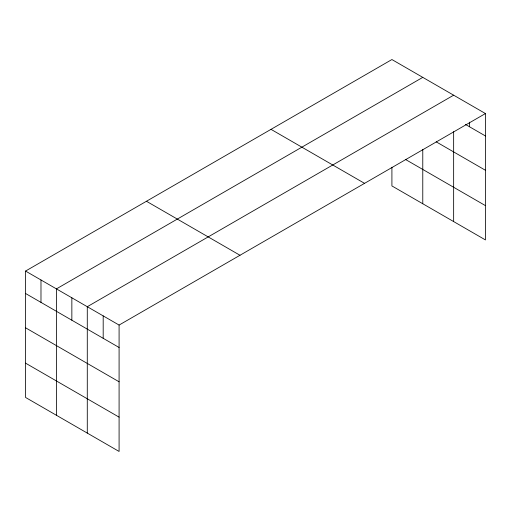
<?xml version="1.0" encoding="UTF-8"?>
<svg xmlns="http://www.w3.org/2000/svg" width="511" height="511" viewBox="0 0 511 511"><rect width="100%" height="100%" fill="white"/><g stroke="black" fill="none" stroke-linecap="round" stroke-linejoin="round"><path stroke-width="0.77" d="M485.45 113.551L119.089 325.066L119.089 451.456L25.55 397.449L25.55 271.066L391.911 59.544L485.45 113.551L485.45 239.934L391.911 185.934L391.911 167.218M422.776 77.365L56.421 288.887L56.421 415.271M453.647 95.193L87.285 306.709L87.285 433.092M465.4 124.397L485.45 135.971M436.202 141.841L485.45 170.278M405.332 159.375L485.45 205.626M271.009 129.347L364.554 183.353M146.446 201.264L239.991 255.27M25.55 271.066L119.089 325.066M25.55 293.48L119.089 347.486M25.55 327.787L119.089 381.794M25.55 363.142L119.089 417.142M469.545 122.148L469.545 126.785M453.647 131.646L453.647 221.576M422.776 149.468L422.776 203.755M103.19 315.887L103.19 338.308M71.853 297.798L71.853 320.212M40.982 279.977L40.982 302.391"/></g></svg>
